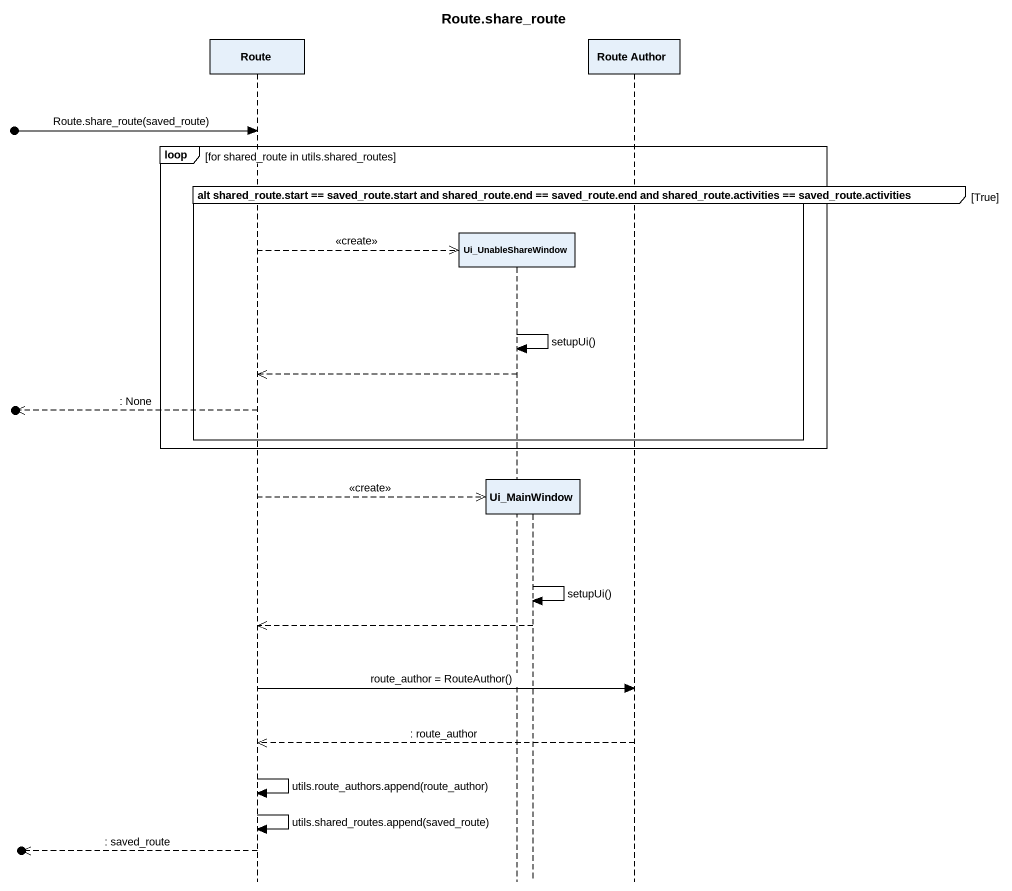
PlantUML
@startuml
title Route.share_route
hide footbox
participant Route
participant Ui_UnableShareWindow
participant Ui_MainWindow
participant "Route Author" as Route_Author

[o-> Route : Route.share_route(saved_route)
loop for shared_route in utils.shared_routes
  group alt shared_route.start == saved_route.start and shared_route.end == saved_route.end and shared_route.activities == saved_route.activities [True]
    Route -->> Ui_UnableShareWindow ** : <<create>>
    Ui_UnableShareWindow -> Ui_UnableShareWindow : setupUi()
    Ui_UnableShareWindow -->> Route
    [o<<-- Route : : None
  end
end
Route -->> Ui_MainWindow ** : <<create>>
Ui_MainWindow -> Ui_MainWindow : setupUi()
Ui_MainWindow -->> Route
Route -> Route_Author : route_author = RouteAuthor()
Route_Author -->> Route : : route_author
Route -> Route : utils.route_authors.append(route_author)
Route -> Route : utils.shared_routes.append(saved_route)
[o<<-- Route : : saved_route
@enduml
